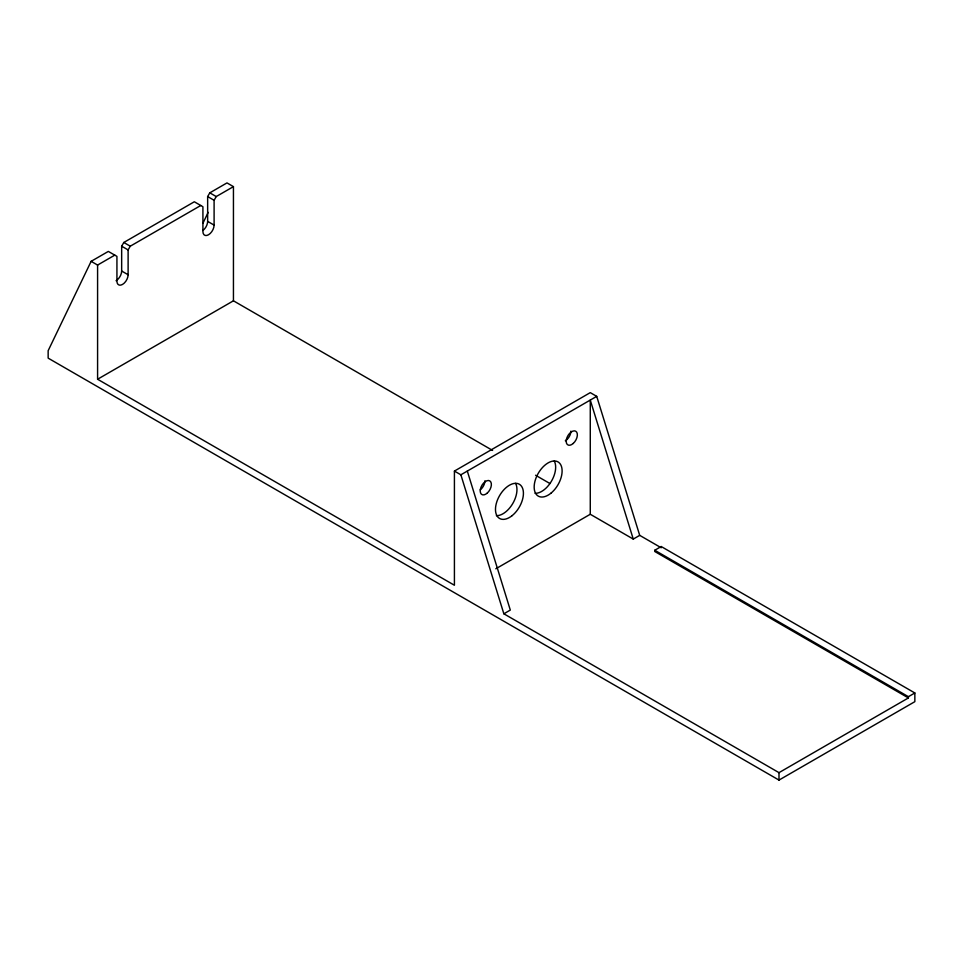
<?xml version="1.0" encoding="UTF-8"?>
<svg xmlns="http://www.w3.org/2000/svg" width="963" height="963" viewBox="0 0 963 963"><rect width="100%" height="100%" fill="white"/><g stroke="black" fill="none" stroke-linecap="round" stroke-linejoin="round"><path stroke-width="1.44" d="M200.773 205.492L130.258 246.203L128.115 249.923L128.115 274.744A7.909 4.562 -60 0 1 122.53 284.422A7.909 4.562 -60 0 1 116.932 281.196L116.932 256.375L108.338 251.415L91.136 261.334L48.15 350.701L48.15 358.14L778.995 780.09L914.85 701.666L914.85 692.975L661.208 546.527L654.756 550.258L654.756 551.498L908.398 697.934L908.398 696.694L654.756 550.258M202.952 223.187L208.164 212.354M116.078 280.702A7.909 4.562 -60 0 0 121.663 271.024L121.663 246.203L123.818 242.471L194.321 201.773L202.916 206.732L202.916 231.553A7.909 4.562 -60 0 0 208.502 234.779A7.909 4.562 -60 0 0 214.099 225.101L214.099 200.28L216.242 196.56L233.443 186.629L233.443 300.805L492.599 450.431M202.928 230.47A7.909 4.562 -60 0 0 207.647 221.382L207.647 196.56L209.802 192.841L226.991 182.91L233.443 186.629M91.136 261.334L97.588 265.066L114.79 255.135M97.588 265.066L97.588 379.241L233.443 300.805M97.588 379.241L454.416 585.251L454.416 471.076L590.271 392.639L596.711 396.359L639.709 535.356L661.208 547.766L661.208 546.527M454.416 471.076L460.868 474.795L596.711 396.359M495.789 568.808L590.271 514.266L633.257 539.087L639.709 535.356M460.868 474.795L503.854 613.792L510.306 610.073L467.308 471.076M908.398 696.694L914.85 692.975M503.854 613.792L778.995 772.651L908.398 697.934M209.802 192.841L216.242 196.56M207.647 196.56L214.099 200.28M207.647 221.382L214.099 225.101M535.572 475.241L549.897 483.51M123.818 242.471L130.258 246.203M121.663 246.203L128.115 249.923M121.663 271.024L128.115 274.744M633.257 539.087L590.271 400.09L590.271 514.266M778.995 772.651L778.995 780.09M554.279 461.024A19.754 11.412 -60 0 1 551.342 481.38A19.754 11.412 -60 0 1 535.067 493.321M515.578 483.366A19.754 11.412 -60 0 1 512.653 503.721A19.754 11.412 -60 0 1 496.378 515.662M484.943 480.754A7.909 4.562 -60 0 1 480.224 489.854M570.927 431.111A7.909 4.562 -60 0 1 565.329 440.789M487.242 493.104A7.909 4.562 -60 0 0 489.746 480.862A7.909 4.562 -60 0 0 480.405 489.156A7.909 4.562 -60 0 0 487.242 493.104M573.226 443.462A7.909 4.562 -60 0 0 575.73 431.219A7.909 4.562 -60 0 0 566.388 439.513A7.909 4.562 -60 0 0 573.226 443.462M550.836 493.285A19.754 11.412 -60 0 0 558.66 462.324A19.754 11.412 -60 0 0 534.91 481.44A19.754 11.412 -60 0 0 550.836 493.285M512.147 515.626A19.754 11.412 -60 0 0 519.972 484.666A19.754 11.412 -60 0 0 496.222 503.781A19.754 11.412 -60 0 0 512.147 515.626"/></g></svg>
